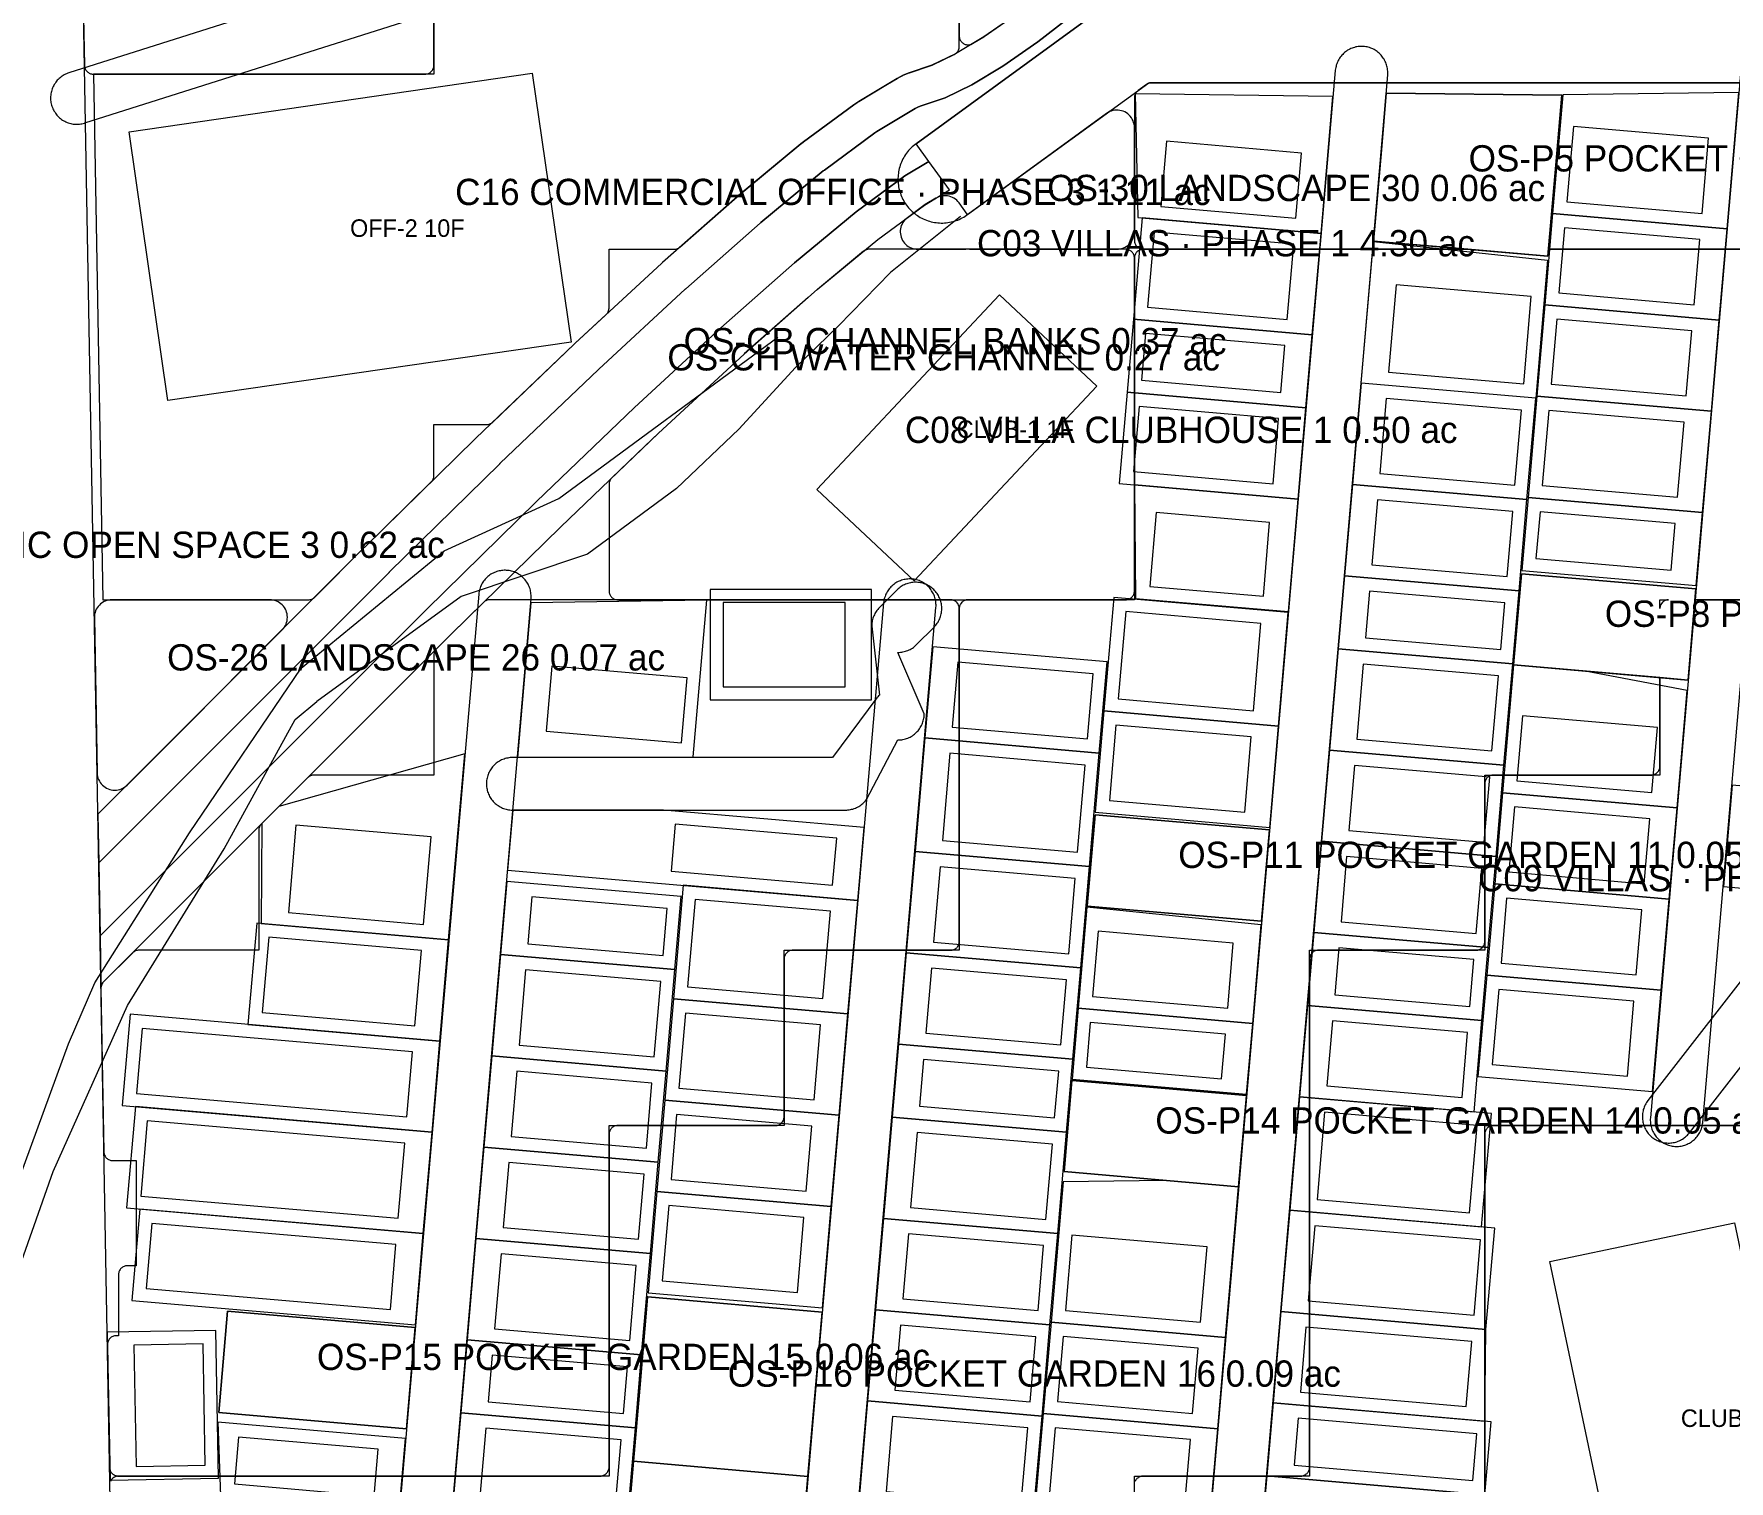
# Model space of a CAD drawing. Extents: x 32 to 940, y -21 to 684.
# Drawn here: x 294.3 to 487.9, y 249.4 to 414.6 of the extents above; entities that cross this region are included whole.
import ezdxf

# ---------------------------------------------------------------- set-up
doc = ezdxf.new("R2010")
doc.units = 0
for name, color, linetype, lineweight in [('BUILDING-CLUBHOUSE', 4, 'Continuous', 0), ('BUILDING-OFFICE', 6, 'Continuous', 0), ('GREEN-IN-VILLAS', 3, 'Continuous', 0), ('GREEN-LANDSCAPE', 3, 'Continuous', 0), ('PLOT', 4, 'Continuous', 0), ('ROAD-EXISTING', 2, 'Continuous', 0), ('ROAD-PRIMARY', 1, 'Continuous', 0), ('ROAD-TERTIARY', 7, 'Continuous', 0), ('TEXT-PLOT', 7, 'Continuous', 0), ('TEXT-ZONE', 7, 'Continuous', 0), ('VILLA-HOUSE', 7, 'Continuous', 0), ('WATER', 5, 'Continuous', 0), ('ZONE-CLUBHOUSE', 4, 'Continuous', 0), ('ZONE-OFFICE', 6, 'Continuous', 0), ('ZONE-VILLAS', 2, 'Continuous', 0)]:
    doc.layers.add(name, color=color, linetype=linetype, lineweight=lineweight)

msp = doc.modelspace()

# ---------------------------------------------------------------- linework, layer by layer
at = {"layer": 'BUILDING-CLUBHOUSE'}
for points in [[(383.72, 362.58), (404.59, 384.8), (415.7, 374.37), (394.83, 352.15)], [(476.3, 232.29), (467.42, 274.47), (488.51, 278.91), (497.39, 236.73)]]:
    msp.add_lwpolyline(points, close=True, dxfattribs=at)
at = {"layer": 'BUILDING-OFFICE'}
msp.add_lwpolyline([(355.67, 379.41), (309.64, 372.73), (305.19, 403.42), (351.22, 410.1)], close=True, dxfattribs=at)
at = {"layer": 'GREEN-IN-VILLAS'}
for points in [[(447.3, 390.93), (447.3, 390.93), (467.21, 389.21), (467.22, 389.21), (467.22, 389.22), (468.12, 399.62), (468.81, 407.59), (468.81, 407.59), (468.8, 407.59), (448.76, 407.82), (448.76, 407.82), (448.76, 407.81), (448.2, 401.35), (447.3, 390.94)], [(463.3, 342.56), (463.3, 342.56), (483.22, 340.84), (483.22, 340.84), (483.22, 340.85), (484.12, 351.24), (484.12, 351.25), (484.12, 351.25), (464.21, 352.97), (464.2, 352.97), (464.2, 352.97), (463.3, 342.57)], [(480, 349), (480, 349.98), (480, 350), (480.02, 350), (481, 350), (480.9, 350), (480.8, 349.98), (480.71, 349.96), (480.62, 349.92), (480.53, 349.88), (480.44, 349.83), (480.37, 349.77), (480.29, 349.71), (480.23, 349.63), (480.17, 349.56), (480.12, 349.47), (480.08, 349.38), (480.04, 349.29), (480.02, 349.2), (480, 349.1)], [(414.6, 315.05), (414.6, 315.05), (434.51, 313.33), (434.52, 313.33), (434.52, 313.33), (435.42, 323.73), (435.42, 323.74), (435.41, 323.74), (415.5, 325.46), (415.5, 325.46), (415.5, 325.45), (414.6, 315.06)], [(411.97, 284.74), (411.98, 284.74), (431.89, 283.01), (431.9, 283.01), (431.9, 283.02), (432.8, 293.42), (432.8, 293.43), (432.79, 293.43), (412.88, 295.15), (412.87, 295.15), (412.87, 295.14), (411.97, 284.74)], [(362.79, 251.68), (362.8, 251.68), (382.71, 249.96), (382.72, 249.96), (382.72, 249.97), (383.44, 258.29), (384.34, 268.7), (384.34, 268.7), (384.33, 268.7), (364.42, 270.43), (364.41, 270.43), (364.41, 270.42), (363.51, 260.01), (362.79, 251.69)], [(315.44, 257.24), (315.45, 257.24), (336.86, 255.38), (336.86, 255.38), (336.87, 255.39), (337.86, 266.95), (337.86, 266.95), (337.86, 266.95), (316.45, 268.81), (316.45, 268.81), (316.44, 268.8), (315.45, 257.24)]]:
    msp.add_lwpolyline(points, close=True, dxfattribs=at)
at = {"layer": 'GREEN-LANDSCAPE'}
msp.add_lwpolyline([(406.6, 416.89), (402.82, 414.25), (399.55, 412.29), (396.86, 411), (394.29, 410.14), (393.58, 409.86), (392.9, 409.5), (388.52, 406.88), (387.96, 406.5), (382.21, 402.25), (381.92, 402.03), (374.8, 396.15), (374.62, 396), (366.12, 388.5), (366, 388.39), (356.12, 379.27), (356.04, 379.19), (344.79, 368.44), (344.72, 368.37), (332.1, 356), (332.05, 355.95), (301.63, 325.53), (301.73, 319.97), (334.88, 353.12), (334.9, 353.14), (347.52, 365.52), (347.55, 365.54), (358.8, 376.29), (358.84, 376.33), (368.71, 385.45), (368.77, 385.5), (377.27, 393), (377.34, 393.06), (384.47, 398.94), (384.59, 399.04), (390.34, 403.29), (390.58, 403.45), (394.96, 406.07), (395.25, 406.23), (395.55, 406.35), (398.37, 407.29), (401.45, 408.77), (404.99, 410.89), (408.97, 413.67), (413.36, 417.08)], dxfattribs=at)
for points in [[(393.26, 391.94), (393.27, 391.75), (393.31, 391.56), (393.36, 391.37), (393.43, 391.19), (393.51, 391.02), (393.62, 390.86), (393.73, 390.71), (393.87, 390.57), (394.01, 390.44), (394.17, 390.32), (394.33, 390.23), (394.51, 390.15), (394.69, 390.08), (394.88, 390.04), (395.07, 390.01), (395.26, 390), (400.54, 390), (400.73, 390.01), (400.93, 390.04), (400.94, 390.04), (400.95, 390.04), (401.15, 390.01), (401.35, 390), (418, 390), (418.2, 390.01), (418.39, 390.04), (418.58, 390.09), (418.77, 390.15), (418.94, 390.24), (419.11, 390.34), (419.27, 390.45), (419.41, 390.59), (419.55, 390.73), (419.66, 390.89), (419.76, 391.06), (419.85, 391.23), (419.91, 391.42), (419.96, 391.61), (419.99, 391.8), (420, 392), (420, 403.89), (419.99, 404.09), (419.96, 404.29), (419.91, 404.48), (419.84, 404.67), (419.76, 404.85), (419.65, 405.02), (419.53, 405.18), (419.39, 405.32), (419.24, 405.46), (419.08, 405.57), (418.91, 405.67), (418.73, 405.75), (418.54, 405.82), (418.34, 405.86), (418.14, 405.88), (417.94, 405.89), (417.74, 405.87), (417.55, 405.84), (417.35, 405.78), (417.17, 405.71), (416.99, 405.62), (416.82, 405.51), (400.98, 393.99), (400.94, 393.96), (400.91, 394), (399.97, 395.29), (399.85, 395.45), (399.71, 395.59), (399.56, 395.71), (399.39, 395.82), (399.22, 395.92), (399.04, 395.99), (398.85, 396.05), (398.65, 396.09), (398.46, 396.11), (398.26, 396.11), (398.06, 396.09), (397.87, 396.06), (397.68, 396), (397.5, 395.92), (397.32, 395.83), (396.1, 395.1), (395.94, 394.99), (394.07, 393.61), (393.92, 393.49), (393.78, 393.35), (393.66, 393.2), (393.55, 393.04), (393.46, 392.87), (393.38, 392.7), (393.33, 392.51), (393.29, 392.33), (393.26, 392.13)], [(301.88, 311.64), (301.98, 306.08), (341.92, 346.03), (354.49, 358.34), (365.67, 369.02), (375.44, 378.05), (383.79, 385.42), (390.69, 391.11), (396.02, 395.05), (398.89, 396.77), (396.53, 400.02), (393.79, 398.38), (388.22, 394.26), (381.2, 388.47), (372.76, 381.02), (362.93, 371.94), (351.71, 361.22), (339.11, 348.87)], [(301.23, 347.96), (301.55, 330.24), (301.56, 330.05), (301.59, 329.85), (301.64, 329.66), (301.71, 329.48), (301.8, 329.31), (301.9, 329.14), (302.02, 328.99), (302.15, 328.84), (302.3, 328.72), (302.45, 328.6), (302.62, 328.5), (302.8, 328.42), (302.98, 328.36), (303.17, 328.31), (303.36, 328.28), (303.56, 328.28), (303.75, 328.29), (303.95, 328.32), (304.14, 328.36), (304.32, 328.43), (304.49, 328.51), (304.66, 328.61), (304.82, 328.73), (304.96, 328.86), (322.69, 346.59), (322.82, 346.73), (322.94, 346.89), (323.04, 347.06), (323.12, 347.23), (323.19, 347.42), (323.23, 347.61), (323.26, 347.8), (323.27, 348), (323.26, 348.2), (323.23, 348.39), (323.19, 348.58), (323.12, 348.77), (323.04, 348.94), (322.94, 349.11), (322.82, 349.27), (322.69, 349.41), (322.54, 349.55), (322.38, 349.66), (322.21, 349.76), (322.04, 349.85), (321.85, 349.91), (321.66, 349.96), (321.47, 349.99), (321.27, 350), (303.23, 350), (303.03, 349.99), (302.83, 349.96), (302.64, 349.91), (302.46, 349.84), (302.28, 349.76), (302.11, 349.66), (301.95, 349.54), (301.8, 349.4), (301.67, 349.25), (301.55, 349.09), (301.45, 348.92), (301.37, 348.74), (301.31, 348.55), (301.26, 348.36), (301.24, 348.16)]]:
    msp.add_lwpolyline(points, close=True, dxfattribs=at)
at = {"layer": 'PLOT'}
for points in [[(441.31, 391.81), (442.66, 407.42), (420.1, 407.76), (420.39, 393.62)], [(487.68, 392.34), (489.02, 407.9), (468.92, 407.63), (467.75, 394.07)], [(440.31, 380.24), (441.31, 391.81), (420.89, 393.58), (419.88, 382.01)], [(486.78, 381.93), (487.68, 392.34), (467.75, 394.07), (466.85, 383.65)], [(445.89, 374.74), (447.29, 390.88), (467.18, 388.76), (465.82, 373.01)], [(485.88, 371.52), (486.78, 381.93), (466.85, 383.65), (465.95, 373.24)], [(439.59, 371.91), (440.31, 380.24), (419.88, 382.01), (419.16, 373.68)], [(438.69, 361.5), (439.59, 371.91), (419.16, 373.68), (418.26, 363.27)], [(445.89, 374.74), (444.89, 363.17), (464.82, 361.44), (465.82, 373.01)], [(484.88, 359.95), (485.88, 371.52), (465.95, 373.24), (464.95, 361.67)], [(420, 363.12), (420.14, 350.16), (437.58, 348.65), (438.69, 361.5)], [(444.89, 363.17), (443.99, 352.75), (463.92, 351.03), (464.82, 361.44)], [(484.16, 351.62), (484.88, 359.95), (464.95, 361.67), (464.23, 353.34)], [(443.99, 352.75), (443.27, 344.42), (463.2, 342.7), (463.92, 351.03)], [(389.98, 338.58), (389.98, 351.18), (371.54, 351.18), (371.54, 338.58)], [(349.55, 332), (369.63, 332.06), (371.18, 349.94), (351.08, 349.67)], [(436.45, 335.59), (437.57, 348.55), (417.64, 350.27), (416.52, 337.31)], [(396.97, 344.65), (396.07, 334.23), (415.99, 332.51), (416.9, 342.92)], [(443.27, 344.42), (442.27, 332.85), (462.2, 331.13), (463.2, 342.7)], [(462.04, 327.98), (481.96, 326.26), (483.12, 339.66), (471.46, 341.86), (463.3, 342.56)], [(435.45, 324.02), (436.45, 335.59), (416.52, 337.31), (415.52, 325.75)], [(396.07, 334.23), (394.95, 321.28), (414.87, 319.55), (415.99, 332.51)], [(320.27, 313.06), (341.69, 311.21), (343.53, 332.43), (322.31, 326.41), (320.37, 324.47)], [(442.27, 332.85), (441.37, 322.44), (461.3, 320.72), (462.2, 331.13)], [(481.06, 315.85), (481.96, 326.26), (462.04, 327.98), (461.14, 317.57)], [(488.25, 328.83), (487.25, 317.26), (507.17, 315.53), (508.17, 327.1)], [(348.42, 319.15), (388.4, 315.7), (389.12, 324.03), (366.21, 326), (349.01, 326)], [(441.37, 322.44), (440.47, 312.03), (460.4, 310.3), (461.3, 320.72)], [(394.95, 321.28), (393.95, 309.71), (413.87, 307.98), (414.87, 319.55)], [(348.33, 317.84), (347.61, 309.51), (367.53, 307.79), (368.25, 316.12)], [(480.16, 305.44), (481.06, 315.85), (461.14, 317.57), (460.23, 307.16)], [(387.28, 302.74), (388.4, 315.7), (368.48, 317.42), (367.36, 304.46)], [(433.51, 301.65), (434.49, 312.92), (414.58, 314.93), (413.59, 303.38)], [(340.69, 299.64), (341.69, 311.21), (319.77, 313.1), (318.77, 301.53)], [(440.47, 312.03), (439.75, 303.7), (459.68, 301.97), (460.4, 310.3)], [(347.61, 309.51), (346.61, 297.94), (366.53, 296.22), (367.53, 307.79)], [(393.95, 309.71), (393.05, 299.29), (412.97, 297.57), (413.87, 307.98)], [(479.16, 293.87), (480.16, 305.44), (460.23, 307.16), (459.23, 295.59)], [(386.28, 291.17), (387.28, 302.74), (367.36, 304.46), (366.36, 292.89)], [(339.79, 289.23), (340.69, 299.64), (305.32, 302.7), (304.42, 292.28)], [(432.81, 293.57), (433.51, 301.65), (413.59, 303.38), (412.89, 295.3)], [(439.75, 303.7), (438.85, 293.29), (458.78, 291.56), (459.68, 301.97)], [(393.05, 299.29), (392.33, 290.96), (412.25, 289.24), (412.97, 297.57)], [(346.61, 297.94), (345.71, 287.53), (365.63, 285.81), (366.53, 296.22)], [(385.38, 280.76), (386.28, 291.17), (366.36, 292.89), (365.46, 282.48)], [(438.85, 293.29), (437.73, 280.33), (459.65, 278.43), (460.77, 291.39)], [(338.79, 277.66), (339.79, 289.23), (305.92, 292.16), (304.92, 280.59)], [(392.33, 290.96), (391.33, 279.39), (411.25, 277.67), (412.25, 289.24)], [(345.71, 287.53), (344.81, 277.12), (364.73, 275.39), (365.63, 285.81)], [(410.49, 267.54), (430.41, 265.81), (431.9, 283.01), (423.45, 283.74), (411.87, 283.59)], [(384.38, 269.19), (385.38, 280.76), (365.46, 282.48), (364.46, 270.91)], [(337.89, 267.24), (338.79, 277.66), (306.41, 280.46), (305.51, 270.04)], [(391.33, 279.39), (390.43, 268.98), (410.35, 267.26), (411.25, 277.67)], [(437.73, 280.33), (436.73, 268.76), (460.14, 266.73), (461.14, 278.3)], [(344.81, 277.12), (343.81, 265.55), (363.73, 263.82), (364.73, 275.39)], [(390.43, 268.98), (389.52, 258.57), (409.45, 256.84), (410.35, 267.26)], [(429.51, 255.4), (430.41, 265.81), (410.49, 267.54), (409.58, 257.12)], [(435.83, 258.34), (460, 256.25), (460.14, 266.73), (436.73, 268.76)], [(302.71, 266.4), (303.02, 249.54), (315.41, 249.76), (315.11, 266.62)], [(343.81, 265.55), (343.09, 257.22), (363.01, 255.49), (363.73, 263.82)], [(389.52, 258.57), (388.52, 247), (408.45, 245.27), (409.45, 256.84)], [(435.83, 258.34), (435.11, 250.01), (460.01, 247.86), (460.73, 256.19)], [(336.05, 245.96), (336.77, 254.29), (315.35, 256.14), (315.63, 247.73)], [(343.09, 257.22), (342.18, 246.8), (362.11, 245.08), (363.01, 255.49)], [(428.61, 244.99), (429.51, 255.4), (409.58, 257.12), (408.68, 246.71)], [(361.83, 240.57), (381.76, 238.85), (382.71, 249.96), (362.79, 251.68)], [(434.11, 238.44), (460, 236.21), (460.01, 247.86), (435.11, 250.01)]]:
    msp.add_lwpolyline(points, close=True, dxfattribs=at)
at = {"layer": 'ROAD-EXISTING'}
for points in [[(400.14, 393.74), (392.13, 387.37)], [(400.14, 393.72), (400.14, 393.74)], [(392.13, 387.37), (386.21, 381.25)], [(354.29, 361.56), (379.29, 379.97)], [(386.21, 381.25), (381.31, 376.51)], [(381.31, 376.51), (374.81, 369.49)], [(374.81, 369.49), (367.72, 362.71)], [(367.72, 362.71), (357.53, 355.19)], [(341.19, 355.6), (354.29, 361.56)], [(324.83, 342.2), (341.19, 355.6)], [(357.53, 355.19), (343.12, 350.36)], [(343.12, 350.36), (326.62, 338.41)], [(312.08, 323.4), (324.83, 342.2)], [(324.15, 336.35), (326.62, 338.41)], [(316.07, 321.59), (324.15, 336.35)], [(301.29, 306.28), (312.08, 323.4)], [(305.02, 303.71), (316.07, 321.59)], [(298.27, 299.33), (301.29, 306.28)], [(296.52, 284.74), (305.02, 303.71)], [(291.91, 281.95), (298.27, 299.33)], [(291.75, 271.14), (296.52, 284.74)]]:
    msp.add_lwpolyline(points, dxfattribs=at)
at = {"layer": 'ROAD-PRIMARY'}
for points in [[(304.6, 160.16), (296.6, 606.16)], [(417.06, 418.04), (395.06, 402.04), (394.91, 401.93), (394.76, 401.81), (394.61, 401.68), (394.47, 401.55), (394.34, 401.41), (394.21, 401.26), (394.09, 401.12), (393.97, 400.96), (393.86, 400.81), (393.76, 400.64), (393.66, 400.48), (393.57, 400.31), (393.48, 400.14), (393.4, 399.96), (393.33, 399.79), (393.26, 399.6), (393.21, 399.42), (393.15, 399.24), (393.11, 399.05), (393.07, 398.86), (393.05, 398.67), (393.02, 398.48), (393.01, 398.29), (393, 398.09), (393, 397.9), (393.01, 397.71), (393.02, 397.52), (393.05, 397.33), (393.07, 397.14), (393.11, 396.95), (393.16, 396.76), (393.21, 396.57), (393.27, 396.39), (393.33, 396.21), (393.4, 396.03), (393.48, 395.86), (393.57, 395.69), (393.66, 395.52), (393.76, 395.35), (393.86, 395.19), (393.98, 395.03), (394.09, 394.88), (394.21, 394.73), (394.34, 394.59), (394.48, 394.45), (394.62, 394.32), (394.76, 394.19), (394.91, 394.07), (395.06, 393.95), (395.22, 393.84), (395.38, 393.74), (395.55, 393.64), (395.72, 393.55), (395.89, 393.47), (396.07, 393.39), (396.25, 393.32), (396.43, 393.25), (396.61, 393.2), (396.8, 393.15), (396.98, 393.1), (397.17, 393.07), (397.36, 393.04), (397.55, 393.02), (397.75, 393.01), (397.94, 393), (398.13, 393), (398.32, 393.01), (398.51, 393.03), (398.7, 393.05), (398.89, 393.08), (399.08, 393.12), (399.27, 393.16), (399.45, 393.22), (399.64, 393.28), (399.82, 393.34), (400, 393.42), (400.17, 393.5), (400.34, 393.58), (400.51, 393.68), (400.68, 393.78), (400.84, 393.88), (400.94, 393.96), (421.63, 409), (654, 409)]]:
    msp.add_lwpolyline(points, dxfattribs=at)
at = {"layer": 'ROAD-TERTIARY'}
for points in [[(338.36, 422.83), (298.32, 410.13), (298.19, 410.09), (298.05, 410.03), (297.92, 409.97), (297.79, 409.91), (297.67, 409.84), (297.54, 409.76), (297.43, 409.67), (297.31, 409.58), (297.2, 409.49), (297.1, 409.39), (297, 409.29), (296.91, 409.18), (296.82, 409.06), (296.74, 408.94), (296.66, 408.82), (296.59, 408.7), (296.52, 408.57), (296.46, 408.44), (296.41, 408.3), (296.36, 408.16), (296.32, 408.02), (296.29, 407.88), (296.26, 407.74), (296.25, 407.6), (296.23, 407.45), (296.23, 407.31), (296.23, 407.17), (296.24, 407.02), (296.25, 406.88), (296.28, 406.74), (296.31, 406.59), (296.34, 406.45), (296.38, 406.32), (296.44, 406.18), (296.49, 406.05), (296.55, 405.92), (296.62, 405.79), (296.7, 405.67), (296.78, 405.55), (296.86, 405.43), (296.95, 405.32), (297.05, 405.21), (297.15, 405.11), (297.26, 405.01), (297.37, 404.92), (297.49, 404.83), (297.61, 404.75), (297.73, 404.68), (297.86, 404.61), (297.99, 404.54), (298.12, 404.49), (298.25, 404.44), (298.39, 404.39), (298.53, 404.36), (298.67, 404.33), (298.81, 404.3), (298.96, 404.29), (299.1, 404.28), (299.25, 404.27), (299.39, 404.28), (299.54, 404.29), (299.68, 404.31), (299.82, 404.33), (299.96, 404.37), (300.1, 404.4), (300.13, 404.42), (340.17, 417.11)], [(428.49, 173.78), (448.92, 409.9), (448.93, 410.05), (448.93, 410.19), (448.92, 410.34), (448.91, 410.48), (448.89, 410.62), (448.87, 410.77), (448.83, 410.91), (448.8, 411.05), (448.75, 411.18), (448.7, 411.32), (448.64, 411.45), (448.57, 411.58), (448.5, 411.7), (448.42, 411.83), (448.34, 411.94), (448.25, 412.06), (448.16, 412.17), (448.06, 412.27), (447.96, 412.37), (447.85, 412.47), (447.73, 412.56), (447.62, 412.64), (447.5, 412.72), (447.37, 412.79), (447.24, 412.86), (447.11, 412.92), (446.98, 412.97), (446.84, 413.02), (446.7, 413.06), (446.56, 413.09), (446.42, 413.12), (446.28, 413.14), (446.13, 413.15), (445.99, 413.16), (445.84, 413.16), (445.7, 413.15), (445.56, 413.14), (445.41, 413.12), (445.27, 413.09), (445.13, 413.05), (444.99, 413.01), (444.86, 412.96), (444.72, 412.91), (444.59, 412.85), (444.46, 412.78), (444.34, 412.71), (444.22, 412.63), (444.1, 412.54), (443.99, 412.45), (443.88, 412.36), (443.78, 412.25), (443.68, 412.15), (443.59, 412.04), (443.5, 411.92), (443.42, 411.81), (443.34, 411.68), (443.27, 411.56), (443.21, 411.43), (443.15, 411.29), (443.1, 411.16), (443.05, 411.02), (443.02, 410.88), (442.99, 410.74), (442.96, 410.6), (442.94, 410.46), (442.94, 410.42), (422.52, 174.3)], [(489.26, 410.43), (478.92, 290.88), (478.91, 290.73), (478.91, 290.59), (478.92, 290.44), (478.93, 290.3), (478.95, 290.15), (478.97, 290.01), (479, 289.87), (479.04, 289.73), (479.09, 289.6), (479.14, 289.46), (479.2, 289.33), (479.26, 289.2), (479.34, 289.07), (479.41, 288.95), (479.5, 288.83), (479.58, 288.72), (479.68, 288.61), (479.78, 288.5), (479.88, 288.4), (479.99, 288.31), (480.1, 288.22), (480.22, 288.14), (480.34, 288.06), (480.47, 287.99), (480.6, 287.92), (480.73, 287.86), (480.86, 287.81), (481, 287.76), (481.14, 287.72), (481.28, 287.68), (481.42, 287.66), (481.56, 287.64), (481.71, 287.62), (481.85, 287.62), (481.99, 287.62), (482.14, 287.62), (482.28, 287.64), (482.43, 287.66), (482.57, 287.69), (482.71, 287.72), (482.85, 287.77), (482.98, 287.81), (483.12, 287.87), (483.25, 287.93), (483.37, 288), (483.5, 288.07), (483.62, 288.15), (483.74, 288.24), (483.85, 288.33), (483.96, 288.42), (484.06, 288.52), (484.16, 288.63), (484.25, 288.74), (484.34, 288.85), (484.42, 288.97), (484.5, 289.1), (484.57, 289.22), (484.63, 289.35), (484.69, 289.48), (484.74, 289.62), (484.78, 289.76), (484.82, 289.89), (484.85, 290.04), (484.88, 290.18), (484.9, 290.32), (484.9, 290.36), (495.24, 409.91)], [(334.64, 159.82), (351.1, 350.11), (351.11, 350.25), (351.11, 350.4), (351.11, 350.54), (351.09, 350.69), (351.07, 350.83), (351.05, 350.97), (351.02, 351.11), (350.98, 351.25), (350.93, 351.39), (350.88, 351.52), (350.82, 351.65), (350.76, 351.78), (350.69, 351.91), (350.61, 352.03), (350.52, 352.15), (350.44, 352.26), (350.34, 352.37), (350.24, 352.48), (350.14, 352.58), (350.03, 352.67), (349.92, 352.76), (349.8, 352.85), (349.68, 352.93), (349.55, 353), (349.43, 353.06), (349.29, 353.12), (349.16, 353.18), (349.02, 353.23), (348.88, 353.27), (348.74, 353.3), (348.6, 353.33), (348.46, 353.35), (348.31, 353.36), (348.17, 353.37), (348.03, 353.37), (347.88, 353.36), (347.74, 353.35), (347.6, 353.32), (347.45, 353.3), (347.31, 353.26), (347.18, 353.22), (347.04, 353.17), (346.91, 353.12), (346.77, 353.05), (346.65, 352.99), (346.52, 352.91), (346.4, 352.83), (346.29, 352.75), (346.17, 352.66), (346.06, 352.56), (345.96, 352.46), (345.86, 352.36), (345.77, 352.25), (345.68, 352.13), (345.6, 352.01), (345.52, 351.89), (345.45, 351.76), (345.39, 351.63), (345.33, 351.5), (345.28, 351.37), (345.24, 351.23), (345.2, 351.09), (345.17, 350.95), (345.14, 350.8), (345.12, 350.66), (345.12, 350.63), (328.66, 160.34)], [(381.83, 169.79), (397.34, 349.12), (397.35, 349.27), (397.35, 349.41), (397.34, 349.55), (397.33, 349.7), (397.31, 349.84), (397.29, 349.98), (397.25, 350.12), (397.21, 350.26), (397.17, 350.4), (397.12, 350.54), (397.06, 350.67), (396.99, 350.8), (396.92, 350.92), (396.84, 351.04), (396.76, 351.16), (396.67, 351.28), (396.58, 351.39), (396.48, 351.49), (396.38, 351.59), (396.27, 351.69), (396.15, 351.78), (396.04, 351.86), (395.92, 351.94), (395.79, 352.01), (395.66, 352.08), (395.53, 352.14), (395.4, 352.19), (395.26, 352.24), (395.12, 352.28), (394.98, 352.31), (394.84, 352.34), (394.7, 352.36), (394.55, 352.37), (394.41, 352.38), (394.26, 352.38), (394.12, 352.37), (393.98, 352.36), (393.83, 352.33), (393.69, 352.31), (393.55, 352.27), (393.41, 352.23), (393.28, 352.18), (393.14, 352.13), (393.01, 352.07), (392.88, 352), (392.76, 351.93), (392.64, 351.85), (392.52, 351.76), (392.41, 351.67), (392.3, 351.57), (392.2, 351.47), (392.1, 351.37), (392.01, 351.26), (391.92, 351.14), (391.84, 351.02), (391.76, 350.9), (391.69, 350.77), (391.63, 350.64), (391.57, 350.51), (391.52, 350.38), (391.47, 350.24), (391.44, 350.1), (391.4, 349.96), (391.38, 349.82), (391.36, 349.67), (391.36, 349.64), (375.85, 170.31)], [(492.63, 310.84), (478.63, 292.84), (478.55, 292.73), (478.47, 292.61), (478.39, 292.48), (478.32, 292.35), (478.26, 292.22), (478.2, 292.09), (478.16, 291.95), (478.11, 291.82), (478.08, 291.68), (478.05, 291.54), (478.03, 291.39), (478.01, 291.25), (478, 291.11), (478, 290.96), (478.01, 290.82), (478.02, 290.67), (478.04, 290.53), (478.06, 290.39), (478.1, 290.25), (478.14, 290.11), (478.18, 289.97), (478.24, 289.84), (478.29, 289.7), (478.36, 289.58), (478.43, 289.45), (478.51, 289.33), (478.59, 289.21), (478.68, 289.1), (478.77, 288.99), (478.88, 288.88), (478.98, 288.78), (479.09, 288.69), (479.2, 288.6), (479.32, 288.51), (479.44, 288.44), (479.57, 288.37), (479.69, 288.3), (479.83, 288.24), (479.96, 288.19), (480.1, 288.14), (480.24, 288.1), (480.38, 288.07), (480.52, 288.04), (480.66, 288.02), (480.8, 288.01), (480.95, 288), (481.09, 288), (481.24, 288.01), (481.38, 288.02), (481.52, 288.05), (481.67, 288.07), (481.81, 288.11), (481.94, 288.15), (482.08, 288.2), (482.21, 288.26), (482.34, 288.32), (482.47, 288.39), (482.6, 288.46), (482.72, 288.54), (482.83, 288.62), (482.94, 288.72), (483.05, 288.81), (483.15, 288.91), (483.25, 289.02), (483.35, 289.13), (483.37, 289.16), (496.58, 306.15)]]:
    msp.add_lwpolyline(points, dxfattribs=at)
msp.add_lwpolyline([(387.14, 326), (387.29, 326.01), (387.43, 326.03), (387.57, 326.06), (387.71, 326.09), (387.86, 326.12), (387.99, 326.17), (388.13, 326.22), (388.26, 326.28), (388.39, 326.34), (388.52, 326.41), (388.64, 326.49), (388.76, 326.57), (388.87, 326.66), (388.98, 326.75), (389.09, 326.85), (389.19, 326.95), (389.29, 327.06), (389.38, 327.17), (389.4, 327.2), (393, 334), (393.14, 334), (393.29, 334.01), (393.43, 334.03), (393.57, 334.06), (393.71, 334.09), (393.86, 334.12), (393.99, 334.17), (394.13, 334.22), (394.26, 334.28), (394.39, 334.34), (394.52, 334.41), (394.64, 334.49), (394.76, 334.57), (394.87, 334.66), (394.98, 334.75), (395.09, 334.85), (395.19, 334.95), (395.29, 335.06), (395.38, 335.17), (395.46, 335.29), (395.54, 335.41), (395.62, 335.53), (395.68, 335.66), (395.75, 335.79), (395.8, 335.92), (395.85, 336.06), (395.89, 336.2), (395.93, 336.34), (395.95, 336.48), (395.98, 336.62), (395.99, 336.77), (396, 336.91), (396, 337), (393, 344), (393.14, 344), (393.29, 344.01), (393.43, 344.03), (393.57, 344.06), (393.71, 344.09), (393.86, 344.12), (393.99, 344.17), (394.13, 344.22), (394.26, 344.28), (394.39, 344.34), (394.52, 344.41), (394.64, 344.49), (394.76, 344.57), (394.87, 344.66), (394.98, 344.75), (395.09, 344.85), (397.12, 346.88), (397.22, 346.98), (397.31, 347.09), (397.4, 347.21), (397.49, 347.32), (397.57, 347.45), (397.64, 347.57), (397.7, 347.7), (397.76, 347.83), (397.82, 347.97), (397.86, 348.1), (397.9, 348.24), (397.94, 348.38), (397.96, 348.52), (397.98, 348.67), (397.99, 348.81), (398, 348.95), (398, 349.1), (397.99, 349.24), (397.98, 349.39), (397.95, 349.53), (397.92, 349.67), (397.89, 349.81), (397.85, 349.95), (397.8, 350.08), (397.74, 350.22), (397.68, 350.35), (397.61, 350.48), (397.54, 350.6), (397.46, 350.72), (397.37, 350.84), (397.28, 350.95), (397.18, 351.06), (397.08, 351.16), (396.98, 351.26), (396.87, 351.35), (396.75, 351.44), (396.63, 351.52), (396.51, 351.59), (396.38, 351.66), (396.25, 351.73), (396.12, 351.78), (395.98, 351.83), (395.85, 351.88), (395.71, 351.92), (395.56, 351.95), (395.42, 351.97), (395.28, 351.99), (395.13, 352), (394.99, 352), (394.85, 352), (394.7, 351.99), (394.56, 351.97), (394.42, 351.94), (394.28, 351.91), (394.14, 351.87), (394, 351.83), (393.86, 351.78), (393.73, 351.72), (393.6, 351.65), (393.48, 351.58), (393.35, 351.51), (393.24, 351.43), (393.12, 351.34), (393.01, 351.25), (392.9, 351.15), (390.88, 349.12), (390.78, 349.02), (390.69, 348.91), (390.6, 348.79), (390.51, 348.68), (390.43, 348.55), (390.36, 348.43), (390.3, 348.3), (390.24, 348.17), (390.18, 348.03), (390.14, 347.9), (390.1, 347.76), (390.06, 347.62), (390.04, 347.48), (390.02, 347.33), (390.01, 347.19), (390, 347.05), (390, 347), (390.88, 339.12), (390.78, 339.02), (390.69, 338.91), (390.6, 338.8), (385.53, 332), (349, 332), (348.86, 332), (348.71, 331.99), (348.57, 331.97), (348.43, 331.94), (348.29, 331.91), (348.14, 331.88), (348.01, 331.83), (347.87, 331.78), (347.74, 331.72), (347.61, 331.66), (347.48, 331.59), (347.36, 331.51), (347.24, 331.43), (347.13, 331.34), (347.02, 331.25), (346.91, 331.15), (346.81, 331.05), (346.71, 330.94), (346.62, 330.83), (346.54, 330.71), (346.46, 330.59), (346.38, 330.47), (346.32, 330.34), (346.25, 330.21), (346.2, 330.08), (346.15, 329.94), (346.11, 329.8), (346.07, 329.66), (346.05, 329.52), (346.02, 329.38), (346.01, 329.23), (346, 329.09), (346, 328.95), (346.01, 328.8), (346.02, 328.66), (346.04, 328.51), (346.07, 328.37), (346.1, 328.23), (346.14, 328.09), (346.19, 327.96), (346.24, 327.82), (346.3, 327.69), (346.37, 327.56), (346.44, 327.44), (346.52, 327.32), (346.6, 327.2), (346.69, 327.08), (346.79, 326.98), (346.88, 326.87), (346.99, 326.77), (347.1, 326.68), (347.21, 326.59), (347.33, 326.51), (347.45, 326.43), (347.58, 326.36), (347.71, 326.29), (347.84, 326.23), (347.97, 326.18), (348.11, 326.13), (348.25, 326.1), (348.39, 326.06), (348.53, 326.04), (348.68, 326.02), (348.82, 326), (348.96, 326), (387, 326)], close=True, dxfattribs=at)
at = {"layer": 'VILLA-HOUSE'}
for points in [[(484.82, 394.1), (485.56, 402.68), (470.12, 404.01), (469.38, 395.43)], [(438.45, 393.57), (439.09, 400.99), (423.65, 402.33), (423.01, 394.9)], [(437.45, 382), (438.19, 390.58), (422.25, 391.96), (421.51, 383.38)], [(483.92, 383.68), (484.56, 391.11), (469.12, 392.44), (468.47, 385.02)], [(449.88, 385.94), (449.01, 375.97), (464.46, 374.64), (465.32, 384.61)], [(483.02, 373.27), (483.66, 380.69), (468.22, 382.03), (467.57, 374.61)], [(436.73, 373.67), (437.19, 379.01), (421.25, 380.39), (420.79, 375.05)], [(435.83, 363.25), (436.47, 370.68), (420.53, 372.06), (419.89, 364.63)], [(448.75, 372.98), (448.01, 364.4), (463.45, 363.07), (464.2, 371.65)], [(482.02, 361.7), (482.76, 370.28), (467.32, 371.62), (466.57, 363.04)], [(447.75, 361.41), (447.11, 353.99), (462.55, 352.65), (463.2, 360.08)], [(434.72, 350.41), (435.44, 358.83), (422.49, 359.95), (421.77, 351.53)], [(481.3, 353.37), (481.76, 358.71), (466.32, 360.05), (465.85, 354.71)], [(446.85, 351), (446.39, 345.66), (461.83, 344.32), (462.3, 349.66)], [(386.98, 340.08), (386.98, 349.68), (373.04, 349.68), (373.04, 340.08)], [(433.59, 337.34), (434.45, 347.31), (419.01, 348.65), (418.14, 338.68)], [(399.83, 342.89), (399.19, 335.47), (414.63, 334.13), (415.27, 341.56)], [(446.13, 342.67), (445.39, 334.09), (460.83, 332.75), (461.57, 341.33)], [(353.47, 342.44), (352.83, 335.02), (368.27, 333.68), (368.91, 341.11)], [(432.59, 325.77), (433.33, 334.36), (417.89, 335.69), (417.14, 327.11)], [(479.1, 328.01), (479.74, 335.44), (464.3, 336.77), (463.66, 329.35)], [(398.93, 332.48), (398.07, 322.51), (413.51, 321.18), (414.37, 331.14)], [(445.13, 331.1), (444.49, 323.68), (459.93, 322.34), (460.57, 329.76)], [(478.2, 317.6), (478.84, 325.02), (463.4, 326.36), (462.76, 318.94)], [(338.83, 312.96), (339.7, 322.93), (324.25, 324.27), (323.39, 314.3)], [(385.54, 317.45), (386.01, 322.79), (367.57, 324.38), (367.11, 319.04)], [(397.81, 319.52), (397.07, 310.94), (412.51, 309.61), (413.25, 318.19)], [(444.23, 320.69), (443.59, 313.26), (459.03, 311.93), (459.67, 319.35)], [(351.19, 316.09), (350.73, 310.75), (366.17, 309.41), (366.63, 314.75)], [(384.42, 304.49), (385.29, 314.46), (369.84, 315.8), (368.98, 305.83)], [(477.3, 307.19), (477.94, 314.61), (462.5, 315.95), (461.86, 308.52)], [(430.65, 303.41), (431.29, 310.83), (415.85, 312.17), (415.21, 304.74)], [(337.83, 301.39), (338.57, 309.97), (321.14, 311.48), (320.4, 302.9)], [(443.33, 310.28), (442.87, 304.93), (458.31, 303.6), (458.77, 308.94)], [(396.81, 307.95), (396.17, 300.53), (411.61, 299.19), (412.25, 306.62)], [(350.47, 307.76), (349.73, 299.18), (365.17, 297.84), (365.91, 306.42)], [(476.3, 295.62), (477.04, 304.2), (461.6, 305.53), (460.86, 296.95)], [(383.42, 292.92), (384.16, 301.5), (368.72, 302.84), (367.98, 294.26)], [(336.93, 290.98), (337.57, 298.4), (306.69, 301.07), (306.05, 293.65)], [(429.95, 295.33), (430.39, 300.42), (414.95, 301.75), (414.51, 296.66)], [(442.61, 301.94), (441.97, 294.52), (457.41, 293.19), (458.05, 300.61)], [(349.47, 296.19), (348.83, 288.76), (364.27, 287.43), (364.91, 294.85)], [(395.91, 297.54), (395.44, 292.2), (410.89, 290.86), (411.35, 296.2)], [(335.93, 279.41), (336.67, 287.99), (307.28, 290.53), (306.54, 281.95)], [(382.52, 282.51), (383.16, 289.93), (367.72, 291.27), (367.08, 283.84)], [(441.71, 291.53), (440.85, 281.56), (458.28, 280.05), (459.14, 290.02)], [(395.19, 289.21), (394.44, 280.63), (409.89, 279.29), (410.63, 287.87)], [(348.57, 285.78), (347.92, 278.35), (363.37, 277.02), (364.01, 284.44)], [(381.52, 270.94), (382.26, 279.52), (366.82, 280.86), (366.08, 272.27)], [(335.03, 269), (335.67, 276.42), (307.78, 278.83), (307.13, 271.41)], [(394.19, 277.64), (393.54, 270.22), (408.99, 268.88), (409.63, 276.3)], [(427.55, 267.57), (428.29, 276.15), (412.85, 277.48), (412.11, 268.9)], [(440.59, 278.57), (439.85, 269.99), (458.78, 268.36), (459.52, 276.94)], [(347.67, 275.36), (346.92, 266.78), (362.37, 265.45), (363.11, 274.03)], [(393.28, 267.23), (392.64, 259.8), (408.09, 258.47), (408.73, 265.89)], [(426.65, 257.15), (427.29, 264.58), (411.85, 265.91), (411.21, 258.49)], [(439.59, 267), (438.95, 259.58), (457.88, 257.94), (458.52, 265.37)], [(305.74, 264.95), (305.99, 251.09), (313.88, 251.23), (313.64, 265.09)], [(346.67, 263.79), (346.2, 258.45), (361.65, 257.12), (362.11, 262.46)], [(392.38, 256.81), (391.64, 248.23), (407.08, 246.9), (407.83, 255.48)], [(438.69, 256.59), (438.23, 251.25), (458.65, 249.48), (459.11, 254.83)], [(333.19, 247.71), (333.65, 253.06), (317.71, 254.43), (317.25, 249.09)], [(345.95, 255.46), (345.3, 248.04), (360.75, 246.7), (361.39, 254.13)], [(425.75, 246.74), (426.39, 254.16), (410.95, 255.5), (410.31, 248.08)]]:
    msp.add_lwpolyline(points, close=True, dxfattribs=at)
at = {"layer": 'WATER'}
msp.add_lwpolyline([(413.36, 417.08), (408.97, 413.67), (404.99, 410.89), (401.45, 408.77), (398.37, 407.29), (395.55, 406.35), (395.25, 406.23), (394.96, 406.07), (390.58, 403.45), (390.34, 403.29), (384.59, 399.04), (384.47, 398.94), (377.34, 393.06), (377.27, 393), (368.77, 385.5), (368.71, 385.45), (358.84, 376.33), (358.8, 376.29), (347.55, 365.54), (347.52, 365.52), (334.9, 353.14), (334.88, 353.12), (301.73, 319.97), (301.88, 311.64), (339.11, 348.87), (351.71, 361.22), (362.93, 371.94), (372.76, 381.02), (381.2, 388.47), (388.22, 394.26), (393.79, 398.38), (396.53, 400.02), (395.06, 402.04), (417.06, 418.04)], dxfattribs=at)
at = {"layer": 'ZONE-CLUBHOUSE'}
msp.add_lwpolyline([(360, 351), (360, 350.9), (360.02, 350.8), (360.04, 350.71), (360.08, 350.62), (360.12, 350.53), (360.17, 350.44), (360.23, 350.37), (360.29, 350.29), (360.37, 350.23), (360.44, 350.17), (360.53, 350.12), (360.62, 350.08), (360.71, 350.04), (360.8, 350.02), (360.9, 350), (361, 350), (419, 350), (419.1, 350), (419.2, 350.02), (419.29, 350.04), (419.38, 350.08), (419.47, 350.12), (419.56, 350.17), (419.63, 350.23), (419.71, 350.29), (419.77, 350.37), (419.83, 350.44), (419.88, 350.53), (419.92, 350.62), (419.96, 350.71), (419.98, 350.8), (420, 350.9), (420, 351), (420, 389), (420, 389.1), (419.98, 389.2), (419.96, 389.29), (419.92, 389.38), (419.88, 389.47), (419.83, 389.56), (419.77, 389.63), (419.71, 389.71), (419.63, 389.77), (419.56, 389.83), (419.47, 389.88), (419.38, 389.92), (419.29, 389.96), (419.2, 389.98), (419.1, 390), (419, 390), (389.7, 390), (389.6, 390), (389.51, 389.98), (389.41, 389.96), (389.32, 389.92), (389.23, 389.88), (389.15, 389.83), (389.07, 389.77), (383.81, 385.43), (383.78, 385.41), (382.75, 384.5), (375.45, 378.06), (375.43, 378.05), (365.67, 369.03), (365.66, 369.02), (364.1, 367.52), (360.31, 363.9), (360.24, 363.83), (360.18, 363.75), (360.12, 363.66), (360.08, 363.57), (360.05, 363.48), (360.02, 363.38), (360.01, 363.28), (360, 363.18)], close=True, dxfattribs=at)
msp.add_lwpolyline([(559, 290), (461, 290), (460.9, 290), (460.8, 289.98), (460.71, 289.96), (460.62, 289.92), (460.53, 289.88), (460.44, 289.83), (460.37, 289.77), (460.29, 289.71), (460.23, 289.63), (460.17, 289.56), (460.12, 289.47), (460.08, 289.38), (460.04, 289.29), (460.02, 289.2), (460, 289.1), (460, 289), (460, 231)], dxfattribs=at)
at = {"layer": 'ZONE-OFFICE'}
msp.add_lwpolyline([(340, 429), (340, 410.02), (340, 410), (339.98, 410), (301.14, 410), (301.12, 410), (302.19, 350), (325.69, 350), (325.78, 350), (325.88, 350.02), (325.98, 350.04), (326.07, 350.08), (326.16, 350.12), (326.24, 350.17), (326.32, 350.23), (326.39, 350.29), (326.39, 350.29), (332.05, 355.95), (332.1, 356), (339.7, 363.45), (339.77, 363.52), (339.83, 363.6), (339.88, 363.69), (339.92, 363.78), (339.96, 363.87), (339.98, 363.97), (340, 364.06), (340, 364.16), (340, 369.98), (340, 370), (340.02, 370), (346.02, 370), (346.12, 370), (346.21, 370.02), (346.31, 370.04), (346.4, 370.07), (346.48, 370.11), (346.57, 370.16), (346.64, 370.21), (346.72, 370.28), (346.72, 370.28), (356.04, 379.19), (356.12, 379.27), (359.68, 382.55), (359.75, 382.62), (359.81, 382.71), (359.87, 382.79), (359.92, 382.88), (359.95, 382.98), (359.98, 383.08), (359.99, 383.18), (360, 383.28), (360, 389.98), (360, 390), (360.02, 390), (367.44, 390), (367.54, 390.01), (367.65, 390.02), (367.75, 390.05), (367.84, 390.08), (367.94, 390.13), (368.02, 390.19), (368.1, 390.25), (374.62, 396), (374.62, 396), (374.62, 396), (374.62, 396), (374.63, 396.01), (374.8, 396.15), (375.64, 396.84), (381.92, 402.02), (381.92, 402.03), (382, 402.09), (382.21, 402.25), (382.21, 402.25), (382.22, 402.26), (387.95, 406.5), (387.96, 406.5), (388.32, 406.74), (388.51, 406.87), (388.51, 406.87), (388.52, 406.88), (391.8, 408.84), (392.89, 409.5), (392.89, 409.5), (392.9, 409.5), (393.02, 409.57), (393.55, 409.85), (393.58, 409.86), (394.29, 410.14), (394.3, 410.15), (394.3, 410.15), (396.8, 410.98), (396.92, 411.03), (399.43, 412.24), (399.52, 412.29), (399.61, 412.34), (399.69, 412.41), (399.76, 412.48), (399.82, 412.56), (399.87, 412.65), (399.92, 412.74), (399.95, 412.84), (399.98, 412.94), (399.99, 413.04), (400, 413.14), (400, 429)], dxfattribs=at)
at = {"layer": 'ZONE-VILLAS'}
for points in [[(300, 416.52), (300.1, 410.98), (300.11, 410.89), (300.12, 410.79), (300.15, 410.7), (300.18, 410.6), (300.22, 410.52), (300.27, 410.44), (300.33, 410.36), (300.4, 410.29), (300.47, 410.22), (300.55, 410.16), (300.63, 410.12), (300.72, 410.07), (300.81, 410.04), (300.91, 410.02), (301, 410), (301.1, 410), (339, 410), (339.1, 410), (339.2, 410.02), (339.29, 410.04), (339.38, 410.08), (339.47, 410.12), (339.56, 410.17), (339.63, 410.23), (339.71, 410.29), (339.77, 410.37), (339.83, 410.44), (339.88, 410.53), (339.92, 410.62), (339.96, 410.71), (339.98, 410.8), (340, 410.9), (340, 411), (340, 429.98)], [(400, 429.98), (400, 414.33), (400, 414.23), (400.02, 414.14), (400.04, 414.05), (400.07, 413.96), (400.11, 413.87), (400.16, 413.79), (400.22, 413.71), (400.28, 413.64), (400.35, 413.57), (400.43, 413.51), (400.51, 413.46), (400.59, 413.42), (400.68, 413.38), (400.77, 413.36), (400.87, 413.34), (400.96, 413.33), (401.06, 413.33), (401.16, 413.34), (401.25, 413.36), (401.34, 413.39), (401.43, 413.43), (401.51, 413.47), (402.79, 414.24), (402.85, 414.27), (406.58, 416.87)], [(519, 409), (421.95, 409), (421.85, 408.99), (421.74, 408.98), (421.64, 408.95), (421.54, 408.91), (421.45, 408.87), (421.36, 408.81), (420.41, 408.12), (420.34, 408.06), (420.27, 407.99), (420.21, 407.92), (420.16, 407.84), (420.11, 407.76), (420.07, 407.68), (420.04, 407.59), (420.02, 407.5), (420, 407.4), (420, 407.31), (420, 391), (420, 390.9), (420.02, 390.8), (420.04, 390.71), (420.08, 390.62), (420.12, 390.53), (420.17, 390.44), (420.23, 390.37), (420.29, 390.29), (420.37, 390.23), (420.44, 390.17), (420.53, 390.12), (420.62, 390.08), (420.71, 390.04), (420.8, 390.02), (420.9, 390), (421, 390), (458.09, 390), (447.3, 390.93), (447.3, 390.93), (447.3, 390.94), (448.2, 401.35), (448.76, 407.81), (448.76, 407.82), (448.76, 407.82), (468.8, 407.59), (468.81, 407.59), (468.81, 407.59), (468.12, 399.62), (467.29, 390), (519, 390)], [(519.98, 390), (467.29, 390), (467.22, 389.22), (467.22, 389.21), (467.21, 389.21), (458.09, 390), (421, 390), (420.9, 390), (420.8, 389.98), (420.71, 389.96), (420.62, 389.92), (420.53, 389.88), (420.44, 389.83), (420.37, 389.77), (420.29, 389.71), (420.23, 389.63), (420.17, 389.56), (420.12, 389.47), (420.08, 389.38), (420.04, 389.29), (420.02, 389.2), (420, 389.1), (420, 389), (420, 350.02), (420, 350), (419.98, 350), (401, 350), (400.9, 350), (400.8, 349.98), (400.71, 349.96), (400.62, 349.92), (400.53, 349.88), (400.44, 349.83), (400.37, 349.77), (400.29, 349.71), (400.23, 349.63), (400.17, 349.56), (400.12, 349.47), (400.08, 349.38), (400.04, 349.29), (400.02, 349.2), (400, 349.1), (400, 349), (400, 310.02), (400, 310), (399.98, 310), (381, 310), (380.9, 310), (380.8, 309.98), (380.71, 309.96), (380.62, 309.92), (380.53, 309.88), (380.44, 309.83), (380.37, 309.77), (380.29, 309.71), (380.23, 309.63), (380.17, 309.56), (380.12, 309.47), (380.08, 309.38), (380.04, 309.29), (380.02, 309.2), (380, 309.1), (380, 309), (380, 290.02), (380, 290), (379.98, 290), (361, 290), (360.9, 290), (360.8, 289.98), (360.71, 289.96), (360.62, 289.92), (360.53, 289.88), (360.44, 289.83), (360.37, 289.77), (360.29, 289.71), (360.23, 289.63), (360.17, 289.56), (360.12, 289.47), (360.08, 289.38), (360.04, 289.29), (360.02, 289.2), (360, 289.1), (360, 289), (360, 250.02), (360, 250), (359.98, 250), (304.01, 250), (303.91, 250), (303.81, 249.98), (303.71, 249.96), (303.62, 249.92), (303.53, 249.88), (303.44, 249.83), (303.36, 249.77), (303.29, 249.7), (303.23, 249.63), (303.17, 249.55), (303.12, 249.46), (303.08, 249.37)], [(420, 231), (420, 249.98), (420, 250), (420.02, 250), (439, 250), (439.1, 250), (439.2, 250.02), (439.29, 250.04), (439.38, 250.08), (439.47, 250.12), (439.56, 250.17), (439.63, 250.23), (439.71, 250.29), (439.77, 250.37), (439.83, 250.44), (439.88, 250.53), (439.92, 250.62), (439.96, 250.71), (439.98, 250.8), (440, 250.9), (440, 251), (440, 309.98), (440, 310), (440.02, 310), (459, 310), (459.1, 310), (459.2, 310.02), (459.29, 310.04), (459.38, 310.08), (459.47, 310.12), (459.56, 310.17), (459.63, 310.23), (459.71, 310.29), (459.77, 310.37), (459.83, 310.44), (459.88, 310.53), (459.92, 310.62), (459.96, 310.71), (459.98, 310.8), (460, 310.9), (460, 311), (460, 329.98), (460, 330), (460.02, 330), (479, 330), (479.1, 330), (479.2, 330.02), (479.29, 330.04), (479.38, 330.08), (479.47, 330.12), (479.56, 330.17), (479.63, 330.23), (479.71, 330.29), (479.77, 330.37), (479.83, 330.44), (479.88, 330.53), (479.92, 330.62), (479.96, 330.71), (479.98, 330.8), (480, 330.9), (480, 331), (480, 341.12), (463.3, 342.56), (463.3, 342.56), (463.3, 342.57), (464.2, 352.97), (464.2, 352.97), (464.21, 352.97), (484.12, 351.25), (484.12, 351.25), (484.12, 351.24), (484.02, 350), (539, 350)], [(539.98, 350), (484.02, 350), (483.22, 340.85), (483.22, 340.84), (483.22, 340.84), (480, 341.12), (480, 330.02), (480, 330), (479.98, 330), (461, 330), (460.9, 330), (460.8, 329.98), (460.71, 329.96), (460.62, 329.92), (460.53, 329.88), (460.44, 329.83), (460.37, 329.77), (460.29, 329.71), (460.23, 329.63), (460.17, 329.56), (460.12, 329.47), (460.08, 329.38), (460.04, 329.29), (460.02, 329.2), (460, 329.1), (460, 329), (460, 310.02), (460, 310), (459.98, 310), (441, 310), (440.9, 310), (440.8, 309.98), (440.71, 309.96), (440.62, 309.92), (440.53, 309.88), (440.44, 309.83), (440.37, 309.77), (440.29, 309.71), (440.23, 309.63), (440.17, 309.56), (440.12, 309.47), (440.08, 309.38), (440.04, 309.29), (440.02, 309.2), (440, 309.1), (440, 309), (440, 250.02), (440, 250), (439.98, 250), (421, 250), (420.9, 250), (420.8, 249.98), (420.71, 249.96), (420.62, 249.92), (420.53, 249.88), (420.44, 249.83), (420.37, 249.77), (420.29, 249.71), (420.23, 249.63), (420.17, 249.56), (420.12, 249.47), (420.08, 249.38)], [(499, 230), (460.02, 230), (460, 230), (460, 230.02), (460, 289.98), (460, 290), (460.02, 290), (608.82, 290)]]:
    msp.add_lwpolyline(points, dxfattribs=at)
for points in [[(301.99, 305.66), (302.32, 286.98), (302.33, 286.89), (302.35, 286.79), (302.37, 286.7), (302.4, 286.6), (302.45, 286.52), (302.5, 286.44), (302.56, 286.36), (302.62, 286.29), (302.7, 286.22), (302.77, 286.16), (302.86, 286.12), (302.95, 286.07), (303.04, 286.04), (303.13, 286.02), (303.23, 286), (303.32, 286), (305.98, 286), (306, 286), (306, 285.98), (306, 274.02), (306, 274), (305.98, 274), (305, 274), (304.9, 274), (304.8, 273.98), (304.71, 273.96), (304.62, 273.92), (304.53, 273.88), (304.44, 273.83), (304.37, 273.77), (304.29, 273.71), (304.23, 273.63), (304.17, 273.56), (304.12, 273.47), (304.08, 273.38), (304.04, 273.29), (304.02, 273.2), (304, 273.1), (304, 273), (304, 266.02), (304, 266), (303.98, 266), (303.72, 266), (303.62, 266), (303.52, 265.98), (303.42, 265.96), (303.33, 265.92), (303.24, 265.88), (303.16, 265.83), (303.08, 265.77), (303, 265.7), (302.94, 265.63), (302.88, 265.55), (302.83, 265.46), (302.79, 265.37), (302.76, 265.28), (302.73, 265.18), (302.72, 265.08), (302.72, 264.98), (302.97, 250.98), (302.98, 250.89), (302.99, 250.79), (303.02, 250.7), (303.05, 250.6), (303.09, 250.52), (303.14, 250.44), (303.2, 250.36), (303.27, 250.29), (303.34, 250.22), (303.42, 250.16), (303.5, 250.12), (303.59, 250.07), (303.68, 250.04), (303.78, 250.02), (303.87, 250), (303.97, 250), (359, 250), (359.1, 250), (359.2, 250.02), (359.29, 250.04), (359.38, 250.08), (359.47, 250.12), (359.56, 250.17), (359.63, 250.23), (359.71, 250.29), (359.77, 250.37), (359.83, 250.44), (359.88, 250.53), (359.92, 250.62), (359.96, 250.71), (359.98, 250.8), (360, 250.9), (360, 251), (360, 289.98), (360, 290), (360.02, 290), (379, 290), (379.1, 290), (379.2, 290.02), (379.29, 290.04), (379.38, 290.08), (379.47, 290.12), (379.56, 290.17), (379.63, 290.23), (379.71, 290.29), (379.77, 290.37), (379.83, 290.44), (379.88, 290.53), (379.92, 290.62), (379.96, 290.71), (379.98, 290.8), (380, 290.9), (380, 291), (380, 309.98), (380, 310), (380.02, 310), (399, 310), (399.1, 310), (399.2, 310.02), (399.29, 310.04), (399.38, 310.08), (399.47, 310.12), (399.56, 310.17), (399.63, 310.23), (399.71, 310.29), (399.77, 310.37), (399.83, 310.44), (399.88, 310.53), (399.92, 310.62), (399.96, 310.71), (399.98, 310.8), (400, 310.9), (400, 311), (400, 349), (400, 349.1), (399.98, 349.2), (399.96, 349.29), (399.92, 349.38), (399.88, 349.47), (399.83, 349.56), (399.77, 349.63), (399.71, 349.71), (399.63, 349.77), (399.56, 349.83), (399.47, 349.88), (399.38, 349.92), (399.29, 349.96), (399.2, 349.98), (399.1, 350), (399, 350), (346.39, 350), (346.29, 350), (346.2, 349.98), (346.1, 349.96), (346.01, 349.93), (345.92, 349.88), (345.84, 349.84), (345.76, 349.78), (345.69, 349.71), (341.93, 346.03), (341.92, 346.02), (340.29, 344.39), (340.23, 344.32), (340.17, 344.24), (340.12, 344.16), (340.08, 344.07), (340.04, 343.98), (340.02, 343.88), (340, 343.78), (340, 343.69), (340, 330.02), (340, 330), (339.98, 330), (326.31, 330), (326.22, 330), (326.12, 329.98), (326.02, 329.96), (325.93, 329.92), (325.84, 329.88), (325.76, 329.83), (325.68, 329.77), (325.61, 329.71), (320.29, 324.39), (320.23, 324.32), (320.17, 324.24), (320.12, 324.16), (320.08, 324.07), (320.04, 323.98), (320.02, 323.88), (320, 323.78), (320, 323.69), (320, 310.02), (320, 310), (319.98, 310), (306.31, 310), (306.22, 310), (306.12, 309.98), (306.02, 309.96), (305.93, 309.92), (305.84, 309.88), (305.76, 309.83), (305.68, 309.77), (305.61, 309.71), (302.28, 306.38), (302.21, 306.31), (302.15, 306.23), (302.1, 306.14), (302.06, 306.05), (302.03, 305.95), (302.01, 305.86), (301.99, 305.76)], [(414.6, 315.05), (414.6, 315.06), (415.5, 325.45), (415.5, 325.46), (415.5, 325.46), (435.41, 323.74), (435.42, 323.74), (435.42, 323.73), (434.52, 313.33), (434.52, 313.33), (434.51, 313.33), (414.6, 315.05)], [(411.97, 284.74), (411.97, 284.74), (412.87, 295.14), (412.87, 295.15), (412.88, 295.15), (432.79, 293.43), (432.8, 293.43), (432.8, 293.42), (431.9, 283.02), (431.9, 283.01), (431.89, 283.01), (411.98, 284.74)], [(362.79, 251.68), (362.79, 251.69), (363.51, 260.01), (364.41, 270.42), (364.41, 270.43), (364.42, 270.43), (384.33, 268.7), (384.34, 268.7), (384.34, 268.7), (383.44, 258.29), (382.72, 249.97), (382.72, 249.96), (382.71, 249.96), (362.8, 251.68)], [(315.44, 257.24), (315.45, 257.24), (316.44, 268.8), (316.45, 268.81), (316.45, 268.81), (337.86, 266.95), (337.86, 266.95), (337.86, 266.95), (336.87, 255.39), (336.86, 255.38), (336.86, 255.38), (315.45, 257.24)]]:
    msp.add_lwpolyline(points, close=True, dxfattribs=at)

# ---------------------------------------------------------------- texts
at = {"layer": 'TEXT-PLOT'}
for s, p in [('OFF-2 10F', (330.43, 391.42)), ('CLUB-1 1F', (399.71, 368.47)), ('CLUB-3 1F', (482.4, 255.6))]:
    msp.add_text(s, height=2, dxfattribs=at).set_placement(p)
at = {"layer": 'TEXT-ZONE'}
for s, p in [('OS-P5 POCKET GARDEN 5 0.09 ac', (458.16, 398.88)), ('C16 COMMERCIAL OFFICE · PHASE 3 1.11 ac', (342.43, 395.05)), ('OS-30 LANDSCAPE 30 0.06 ac', (410.04, 395.5)), ('C03 VILLAS · PHASE 1 4.30 ac', (402.02, 389.2)), ('OS-CB CHANNEL BANKS 0.37 ac', (368.53, 378.02)), ('OS-CH WATER CHANNEL 0.27 ac', (366.67, 376.17)), ('C08 VILLA CLUBHOUSE 1 0.50 ac', (393.79, 367.9)), ('OS-3 PUBLIC OPEN SPACE 3 0.62 ac', (271.46, 354.78)), ('OS-P8 POCKET GARDEN 8 0.05 ac', (473.72, 346.91)), ('OS-26 LANDSCAPE 26 0.07 ac', (309.54, 341.93)), ('OS-P11 POCKET GARDEN 11 0.05 ac', (425.01, 319.39)), ('C09 VILLAS · PHASE 2 6.42 ac', (459.24, 316.73)), ('OS-P14 POCKET GARDEN 14 0.05 ac', (422.39, 289.08)), ('OS-P15 POCKET GARDEN 15 0.06 ac', (326.65, 262.1)), ('OS-P16 POCKET GARDEN 16 0.09 ac', (373.57, 260.19))]:
    msp.add_text(s, height=3, dxfattribs=at).set_placement(p)

doc.saveas('drawing.dxf')
